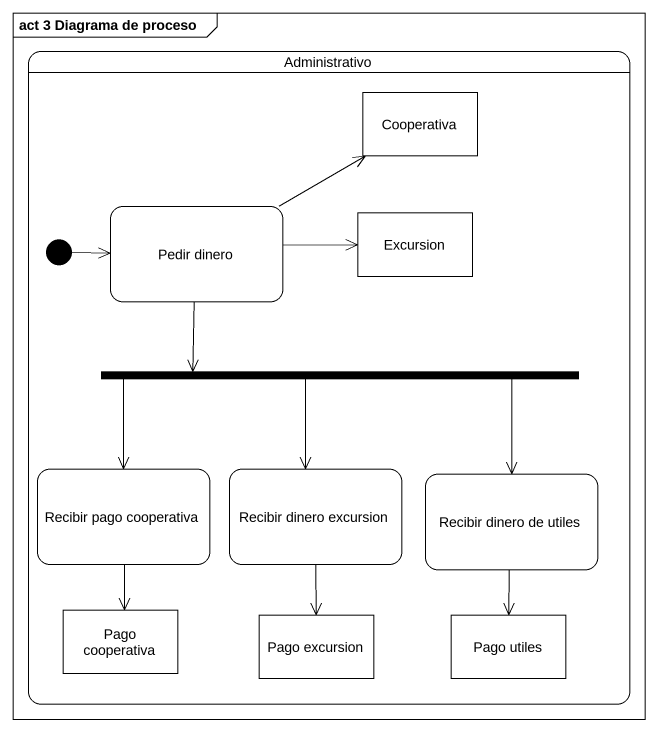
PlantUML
@startuml
mainframe act 3 Diagrama de proceso
hide empty description
state Administrativo {
  state Cooperativa <<object>>
  state "Pedir dinero" as Pedir_dinero
  state Excursion <<object>>
  state fork1 <<fork>>
  state "Recibir pago cooperativa" as Recibir_pago_cooperativa
  state "Recibir dinero excursion" as Recibir_dinero_excursion
  state "Recibir dinero de utiles" as Recibir_dinero_de_utiles
  state "Pago cooperativa" as Pago_cooperativa <<object>>
  state "Pago excursion" as Pago_excursion <<object>>
  state "Pago utiles" as Pago_utiles <<object>>
  [*] -right-> Pedir_dinero
}
Pedir_dinero -right-> Cooperativa
Pedir_dinero -right-> Excursion
Pedir_dinero --> fork1
fork1 --> Recibir_pago_cooperativa
fork1 --> Recibir_dinero_excursion
fork1 --> Recibir_dinero_de_utiles
Recibir_pago_cooperativa --> Pago_cooperativa
Recibir_dinero_excursion --> Pago_excursion
Recibir_dinero_de_utiles --> Pago_utiles
@enduml
